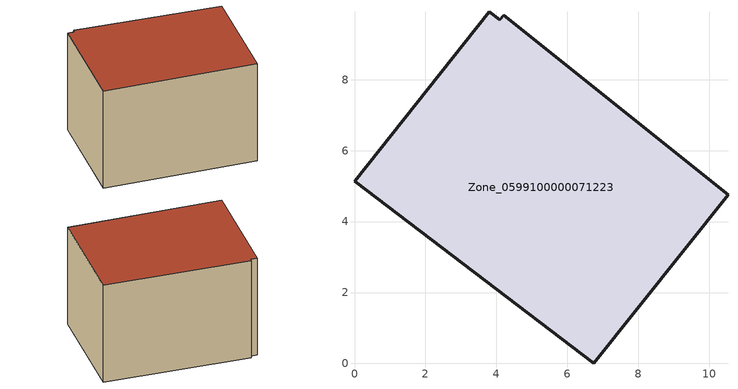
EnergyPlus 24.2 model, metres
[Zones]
Zone_0599100000071223
 floor ground (C_G): 6.75,0 0,5.14 3.8,9.92 4.1,9.69 4.21,9.82 10.53,4.76 z0.48
 wall outside (C_F): 6.75,0 10.53,4.76 4.21,9.82 4.1,9.69 3.8,9.92 0,5.14 6.75,0 z0.48:6.38
 roof outside (C_R): 0,5.14 6.75,0 10.53,4.76 4.21,9.82 4.1,9.69 3.8,9.92 z6.38
[BUILDING]
Pand.0599100000071223: North Axis=0; Terrain=City; Loads Convergence Tolerance Value=0.04; Temperature Convergence Tolerance Value=0.4; Solar Distribution=FullExterior; Maximum Number of Warmup Days=25; Minimum Number of Warmup Days=1
[Site:Location]
Rotterdam.The.Hague.AP_ZH_NLD Design_Conditions: Latitude=51.96; Longitude=4.45; Time Zone=1; Elevation=-4.5
[SITE:GROUNDTEMPERATURE:BUILDINGSURFACE]
18, 18, 18, 18, 18, 18, 18, 18, 18, 18, 18, 18
[MATERIAL] Thermal Absorptance=0.9; Solar Absorptance=0.7; Visible Absorptance=0.7
Name | Roughness | Thickness | Conductivity | Density | Specific Heat
G.TC.1946-1964 | MediumSmooth | 0.15 | 1 | 540 | 1210
F.TC.1946-1964 | Rough | 0.3 | 0.857143 | 1920 | 840
R.TC.1946-1964 | MediumRough | 0.2 | 0.235294 | 1500 | 1000
[CONSTRUCTION]
C_G: G.TC.1946-1964
C_F: F.TC.1946-1964
C_R: R.TC.1946-1964
[ZONE]
Zone_0599100000071223: Type=1; Multiplier=1; Ceiling Height=Autocalculate; Volume=Autocalculate; Floor Area=autocalculate; Part of Total Floor Area=Yes
[ZONEINFILTRATION:DESIGNFLOWRATE]
Infil_Zone_0599100000071223: Zone or ZoneList or Space or SpaceList=Zone_0599100000071223; Schedule=AlwaysOn; Design Flow Rate Calculation Method=Flow/Area; Flow Rate per Floor Area=0.003; Constant Term Coefficient=1; Temperature Term Coefficient=0; Velocity Term Coefficient=0; Velocity Squared Term Coefficient=0
[HVACTEMPLATE:ZONE:IDEALLOADSAIRSYSTEM]
Zone_0599100000071223: Maximum Heating Supply Air Temperature=50; Minimum Cooling Supply Air Temperature=13; Maximum Heating Supply Air Humidity Ratio=0.0156; Minimum Cooling Supply Air Humidity Ratio=0.0077; Heating Limit=NoLimit; Cooling Limit=NoLimit; Dehumidification Control Type=ConstantSensibleHeatRatio; Cooling Sensible Heat Ratio=0.7; Dehumidification Setpoint=60; Humidification Control Type=None; Humidification Setpoint=30; Outdoor Air Method=None; Outdoor Air Flow Rate per Person=0.00944; Outdoor Air Flow Rate per Zone Floor Area=0; Outdoor Air Flow Rate per Zone=0; Demand Controlled Ventilation Type=None; Outdoor Air Economizer Type=NoEconomizer; Heat Recovery Type=None; Sensible Heat Recovery Effectiveness=0.7; Latent Heat Recovery Effectiveness=0.65
[ZONECONTROL:THERMOSTAT]
ThermostatControl_Zone_0599100000071223: Zone or ZoneList=Zone_0599100000071223; Control Type Schedule=DualSetpointControlType; Control 1=Thermostat_Zone_0599100000071223; Temperature Difference Between Cutout And Setpoint=0
[THERMOSTATSETPOINT:DUALSETPOINT]
Thermostat_Zone_0599100000071223: Heating Setpoint Temperature Schedule=HeatingSetpoint_Zone_0599100000071223; Cooling Setpoint Temperature Schedule=CoolingSetpoint_Zone_0599100000071223
[SCHEDULE:COMPACT]
HeatingSetpoint_Zone_0599100000071223: Through: 12/31, For: AllDays, Until: 24:00, 21
CoolingSetpoint_Zone_0599100000071223: Through: 12/31, For: AllDays, Until: 24:00, 24
DualSetpointControlType: Through: 12/31, For: AllDays, Until: 24:00, 4
AlwaysOn: Through: 12/31, For: AllDays, Until: 24:00, 1
